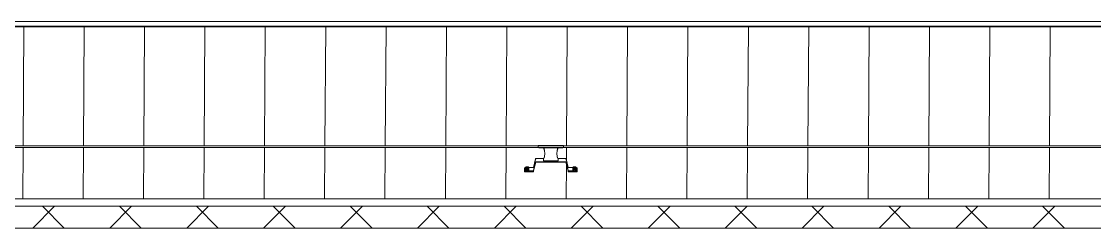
# Model space of a CAD drawing. Header units: millimetres. Extents: x 900982 to 1200730, y -305 to 27743.
# Drawn here: x 960836 to 966754, y 16569 to 17711 of the extents above; entities that cross this region are included whole.
import ezdxf

# ---------------------------------------------------------------- set-up
doc = ezdxf.new("R2010")
doc.units = ezdxf.units.MM
for name, color, linetype, lineweight in [('A-ROOF', 132, 'Continuous', 5), ('A-ROOF-PATT', 132, 'Continuous', 15), ('Q-SPCQ', 91, 'Continuous', 5)]:
    doc.layers.add(name, color=color, linetype=linetype, lineweight=lineweight)

# ---------------------------------------------------------------- blocks, each defined once
blk = doc.blocks.new('Static Line_Sayfa_Metal Deck_Pan Mount - Up to 15 _ pitch - Max 2 Users-1845519-SECTION - GRIDS 2A')
at = {"layer": 'Q-SPCQ'}
for p, q in [((1010152.4, 17024.9), (917357.6, 17024.9)), ((917357.6, 17016.9), (1010152.4, 17016.9)), ((963689.3, 17027.2), (963685, 17026.2)), ((963685, 17015.7), (963689.3, 17014.7)), ((963818.4, 17027.4), (963691.6, 17027.4)), ((963691.6, 17014.4), (963818.4, 17014.4)), ((963715, 17014.5), (963715, 17016.4)), ((963715, 17013.3), (963715, 17014.5)), ((963795, 17014.5), (963715, 17014.5)), ((963715, 17013.6), (963715, 17013.3)), ((963795, 17016.4), (963795, 17014.5)), ((963795, 17014.5), (963795, 17013.3)), ((963795, 17013.3), (963795, 17013.6)), ((963825, 17026.2), (963820.7, 17027.2)), ((963820.7, 17014.7), (963825, 17015.7)), ((963671.1, 16936.8), (963658.6, 16888.4)), ((963658.7, 16905.9), (963671.2, 16954.2)), ((963660.2, 16886.5), (963672.6, 16934.8)), ((963672.1, 16949.8), (963671.2, 16946)), ((963837.9, 16937.5), (963672.1, 16937.5)), ((963672.2, 16954.9), (963716.7, 16954.9)), ((963673.6, 16935.5), (963836.3, 16935.5)), ((963715, 16951.6), (963715, 16951.8)), ((963715, 16951.8), (963715, 16949.8)), ((963715, 16949.6), (963715, 16951.6)), ((963715, 16943.2), (963795, 16943.2)), ((963793.3, 16954.9), (963838, 16954.9)), ((963795, 16949.8), (963795, 16951.8)), ((963795, 16951.8), (963795, 16951.6)), ((963795, 16951.6), (963795, 16949.6)), ((963837.3, 16934.8), (963849.8, 16886.5)), ((963838.9, 16946.4), (963837.9, 16950.1)), ((963851.3, 16888.4), (963838.8, 16936.8)), ((963838.9, 16954.2), (963851.4, 16905.9)), ((963610, 16888.6), (963610.1, 16904.3)), ((963610, 16888.6), (963610, 16886.6)), ((963610, 16885.7), (963610, 16888.6)), ((963660, 16885.7), (963610, 16885.7)), ((963610, 16885.7), (963610, 16882.7)), ((963610, 16882.7), (963660, 16882.7)), ((963620.4, 16897.5), (963615.8, 16896.9)), ((963616, 16901.2), (963616, 16899.9)), ((963616, 16894.2), (963616, 16892.9)), ((963616, 16890.3), (963616, 16888.9)), ((963616.1, 16905.2), (963616.1, 16903.9)), ((963657.6, 16887.7), (963620, 16887.7)), ((963620, 16885.7), (963659.2, 16885.7)), ((963625, 16902.3), (963620.2, 16902.1)), ((963620.2, 16902.1), (963620.2, 16901.6)), ((963620.2, 16902.1), (963620.2, 16897.5)), ((963620.2, 16901.6), (963625, 16901.3)), ((963620.2, 16901.6), (963620.2, 16897)), ((963620.2, 16896.7), (963625, 16896.9)), ((963625, 16895.9), (963620.2, 16896.2)), ((963629.9, 16902.1), (963625, 16902.3)), ((963625, 16902.3), (963625, 16897.7)), ((963625, 16901.3), (963629.9, 16901.6)), ((963625, 16896.8), (963625, 16901.3)), ((963625, 16896.9), (963629.9, 16896.7)), ((963629.9, 16896.2), (963625, 16895.9)), ((963625.1, 16905.1), (963631, 16905.1)), ((963634.2, 16896.9), (963629.7, 16897.5)), ((963629.9, 16901.6), (963629.9, 16902.1)), ((963629.9, 16902.1), (963629.9, 16897.5)), ((963629.9, 16901.6), (963629.9, 16897)), ((963632.9, 16905.1), (963657.7, 16905.1)), ((963634, 16899.9), (963634, 16901.2)), ((963634, 16892.9), (963634, 16894.2)), ((963634, 16888.9), (963634, 16890.3)), ((963634.1, 16903.9), (963634.1, 16905.2)), ((963660, 16882.7), (963660, 16885.7)), ((963850, 16885.7), (963850, 16882.7)), ((963900, 16885.7), (963850, 16885.7)), ((963850, 16882.7), (963900, 16882.7)), ((963850.7, 16885.7), (963890, 16885.7)), ((963890, 16887.7), (963852.3, 16887.7)), ((963852.4, 16905.1), (963877.2, 16905.1)), ((963880.4, 16897.5), (963875.8, 16896.9)), ((963876, 16901.2), (963876, 16899.9)), ((963876, 16894.2), (963876, 16892.9)), ((963876, 16890.3), (963876, 16888.9)), ((963876.1, 16905.2), (963876.1, 16903.9)), ((963879.1, 16905.1), (963885.1, 16905.1)), ((963885, 16902.3), (963880.2, 16902.1)), ((963880.2, 16902.1), (963880.2, 16901.6)), ((963880.2, 16902.1), (963880.2, 16897.5)), ((963880.2, 16901.6), (963885, 16901.3)), ((963880.2, 16901.6), (963880.2, 16897)), ((963885, 16896.9), (963880.2, 16896.7)), ((963889.9, 16902.1), (963885, 16902.3)), ((963885, 16902.3), (963885, 16897.7)), ((963885, 16901.3), (963889.9, 16901.6)), ((963885, 16896.8), (963885, 16901.3)), ((963889.9, 16896.7), (963885, 16896.9)), ((963885, 16895.9), (963889.9, 16896.2)), ((963894.2, 16896.9), (963889.7, 16897.5)), ((963889.9, 16901.6), (963889.9, 16902.1)), ((963889.9, 16902.1), (963889.9, 16897.5)), ((963889.9, 16901.6), (963889.9, 16897)), ((963894, 16899.9), (963894, 16901.2)), ((963894, 16892.9), (963894, 16894.2)), ((963894, 16888.9), (963894, 16890.3)), ((963894.1, 16903.9), (963894.1, 16905.2)), ((963900, 16888.6), (963900.1, 16904.3)), ((963900, 16885.7), (963900, 16888.6)), ((963900, 16882.7), (963900, 16885.7)), ((963900.1, 16903.1), (963900.1, 16900.1))]:
    blk.add_line(p, q, dxfattribs=at)
at = {"layer": 'Q-SPCQ', "flags": 128}
for points in [[(963689.3, 17027.2), (963689.7, 17027.3), (963690.1, 17027.3), (963690.5, 17027.4), (963690.9, 17027.4), (963691.3, 17027.4), (963691.6, 17027.4)], [(963691.6, 17014.4), (963691.2, 17014.4), (963690.8, 17014.5), (963690.4, 17014.5), (963690, 17014.6), (963689.6, 17014.6), (963689.3, 17014.7)], [(963818.4, 17027.4), (963818.8, 17027.4), (963819.2, 17027.4), (963819.6, 17027.4), (963820, 17027.3), (963820.4, 17027.2), (963820.7, 17027.2)], [(963820.7, 17014.7), (963820.3, 17014.6), (963819.9, 17014.6), (963819.5, 17014.5), (963819.1, 17014.5), (963818.7, 17014.4), (963818.4, 17014.4)], [(963616, 16901.2), (963616.4, 16902.9), (963617.1, 16904), (963617.7, 16904.5), (963618.2, 16904.8), (963618.6, 16905), (963618.8, 16905.1), (963619.1, 16905.2), (963619.3, 16905.2), (963619.5, 16905.3), (963619.6, 16905.3), (963619.8, 16905.3), (963619.9, 16905.4), (963620.1, 16905.4), (963620.3, 16905.4), (963620.4, 16905.4), (963620.6, 16905.4), (963620.7, 16905.5), (963620.9, 16905.5), (963621.1, 16905.5), (963621.2, 16905.5), (963621.4, 16905.5), (963621.6, 16905.5), (963621.7, 16905.6), (963621.9, 16905.6), (963622.1, 16905.6), (963622.3, 16905.6), (963622.5, 16905.6), (963622.7, 16905.6), (963622.9, 16905.6), (963623.1, 16905.6), (963623.3, 16905.6), (963623.5, 16905.6), (963623.7, 16905.6), (963623.9, 16905.6), (963624.1, 16905.6), (963624.3, 16905.6), (963624.6, 16905.7), (963624.8, 16905.7), (963625, 16905.7), (963625, 16905.7)], [(963616, 16894.2), (963616.4, 16895.9), (963617.1, 16897), (963617.7, 16897.5), (963618.2, 16897.8), (963618.5, 16898), (963618.8, 16898.1), (963619, 16898.2), (963619.2, 16898.2), (963619.4, 16898.3), (963619.6, 16898.3), (963619.7, 16898.4), (963619.9, 16898.4), (963620.1, 16898.4), (963620.2, 16898.4), (963620.4, 16898.5), (963620.5, 16898.5), (963620.7, 16898.5), (963620.8, 16898.5), (963621, 16898.5), (963621.2, 16898.5), (963621.4, 16898.6), (963621.5, 16898.6), (963621.7, 16898.6), (963621.9, 16898.6), (963622.1, 16898.6), (963622.3, 16898.6), (963622.5, 16898.6), (963622.7, 16898.6), (963622.8, 16898.6), (963623.1, 16898.6), (963623.3, 16898.7), (963623.5, 16898.7), (963623.7, 16898.7), (963623.9, 16898.7), (963624.1, 16898.7), (963624.3, 16898.7), (963624.5, 16898.7), (963624.7, 16898.7), (963624.9, 16898.7), (963625, 16898.7)], [(963616, 16890.3), (963616.3, 16891.9), (963617, 16893), (963617.7, 16893.6), (963618.1, 16893.8), (963618.5, 16894), (963618.8, 16894.1), (963619, 16894.2), (963619.2, 16894.3), (963619.4, 16894.3), (963619.6, 16894.3), (963619.7, 16894.4), (963619.9, 16894.4), (963620, 16894.4), (963620.2, 16894.5), (963620.3, 16894.5), (963620.5, 16894.5), (963620.7, 16894.5), (963620.8, 16894.5), (963621, 16894.5), (963621.2, 16894.6), (963621.3, 16894.6), (963621.5, 16894.6), (963621.7, 16894.6), (963621.9, 16894.6), (963622, 16894.6), (963622.2, 16894.6), (963622.4, 16894.6), (963622.6, 16894.6), (963622.8, 16894.7), (963623, 16894.7), (963623.2, 16894.7), (963623.4, 16894.7), (963623.6, 16894.7), (963623.9, 16894.7), (963624.1, 16894.7), (963624.3, 16894.7), (963624.5, 16894.7), (963624.7, 16894.7), (963624.9, 16894.7), (963625, 16894.7)], [(963616.1, 16905.2), (963616.4, 16906.9), (963617.1, 16907.9), (963617.8, 16908.5), (963618.2, 16908.8), (963618.6, 16909), (963618.9, 16909.1), (963619.1, 16909.2), (963619.3, 16909.2), (963619.5, 16909.3), (963619.7, 16909.3), (963619.8, 16909.3), (963620, 16909.3), (963620.1, 16909.4), (963620.3, 16909.4), (963620.4, 16909.4), (963620.6, 16909.4), (963620.8, 16909.5), (963620.9, 16909.5), (963621.1, 16909.5), (963621.2, 16909.5), (963621.4, 16909.5), (963621.6, 16909.5), (963621.8, 16909.5), (963622, 16909.6), (963622.1, 16909.6), (963622.3, 16909.6), (963622.5, 16909.6), (963622.7, 16909.6), (963622.9, 16909.6), (963623.1, 16909.6), (963623.3, 16909.6), (963623.5, 16909.6), (963623.7, 16909.6), (963623.9, 16909.6), (963624.2, 16909.6), (963624.4, 16909.6), (963624.6, 16909.6), (963624.8, 16909.6), (963625, 16909.6), (963625.1, 16909.6)], [(963634, 16901.2), (963633.7, 16902.9), (963633, 16904), (963632.3, 16904.5), (963631.9, 16904.8), (963631.5, 16905), (963631.2, 16905.1), (963631, 16905.2), (963630.8, 16905.2), (963630.6, 16905.3), (963630.4, 16905.3), (963630.3, 16905.3), (963630.1, 16905.4), (963630, 16905.4), (963629.8, 16905.4), (963629.7, 16905.4), (963629.5, 16905.4), (963629.4, 16905.5), (963629.2, 16905.5), (963629, 16905.5), (963628.9, 16905.5), (963628.7, 16905.5), (963628.5, 16905.5), (963628.3, 16905.6), (963628.1, 16905.6), (963628, 16905.6), (963627.8, 16905.6), (963627.6, 16905.6), (963627.4, 16905.6), (963627.2, 16905.6), (963627, 16905.6), (963626.8, 16905.6), (963626.6, 16905.6), (963626.4, 16905.6), (963626.2, 16905.6), (963625.9, 16905.6), (963625.7, 16905.6), (963625.5, 16905.7), (963625.3, 16905.7), (963625.1, 16905.7), (963625, 16905.7)], [(963634, 16894.2), (963633.6, 16895.9), (963632.9, 16897), (963632.3, 16897.5), (963631.8, 16897.8), (963631.5, 16898), (963631.2, 16898.1), (963631, 16898.2), (963630.8, 16898.2), (963630.6, 16898.3), (963630.4, 16898.3), (963630.2, 16898.4), (963630.1, 16898.4), (963629.9, 16898.4), (963629.8, 16898.4), (963629.6, 16898.5), (963629.5, 16898.5), (963629.3, 16898.5), (963629.1, 16898.5), (963629, 16898.5), (963628.8, 16898.5), (963628.6, 16898.6), (963628.5, 16898.6), (963628.3, 16898.6), (963628.1, 16898.6), (963627.9, 16898.6), (963627.7, 16898.6), (963627.5, 16898.6), (963627.3, 16898.6), (963627.1, 16898.6), (963626.9, 16898.6), (963626.7, 16898.7), (963626.5, 16898.7), (963626.3, 16898.7), (963626.1, 16898.7), (963625.9, 16898.7), (963625.7, 16898.7), (963625.5, 16898.7), (963625.3, 16898.7), (963625.1, 16898.7), (963625, 16898.7)], [(963634, 16890.3), (963633.6, 16891.9), (963632.9, 16893), (963632.3, 16893.6), (963631.8, 16893.8), (963631.4, 16894), (963631.2, 16894.1), (963630.9, 16894.2), (963630.7, 16894.3), (963630.5, 16894.3), (963630.4, 16894.3), (963630.2, 16894.4), (963630.1, 16894.4), (963629.9, 16894.4), (963629.8, 16894.5), (963629.6, 16894.5), (963629.4, 16894.5), (963629.3, 16894.5), (963629.1, 16894.5), (963629, 16894.5), (963628.8, 16894.6), (963628.6, 16894.6), (963628.4, 16894.6), (963628.3, 16894.6), (963628.1, 16894.6), (963627.9, 16894.6), (963627.7, 16894.6), (963627.5, 16894.6), (963627.3, 16894.6), (963627.1, 16894.7), (963626.9, 16894.7), (963626.7, 16894.7), (963626.5, 16894.7), (963626.3, 16894.7), (963626.1, 16894.7), (963625.9, 16894.7), (963625.7, 16894.7), (963625.5, 16894.7), (963625.2, 16894.7), (963625, 16894.7), (963625, 16894.7)], [(963634.1, 16905.2), (963633.7, 16906.9), (963633, 16907.9), (963632.4, 16908.5), (963631.9, 16908.8), (963631.5, 16909), (963631.3, 16909.1), (963631, 16909.2), (963630.8, 16909.2), (963630.6, 16909.3), (963630.5, 16909.3), (963630.3, 16909.3), (963630.2, 16909.3), (963630, 16909.4), (963629.8, 16909.4), (963629.7, 16909.4), (963629.5, 16909.4), (963629.4, 16909.5), (963629.2, 16909.5), (963629, 16909.5), (963628.9, 16909.5), (963628.7, 16909.5), (963628.5, 16909.5), (963628.4, 16909.5), (963628.2, 16909.6), (963628, 16909.6), (963627.8, 16909.6), (963627.6, 16909.6), (963627.4, 16909.6), (963627.2, 16909.6), (963627, 16909.6), (963626.8, 16909.6), (963626.6, 16909.6), (963626.4, 16909.6), (963626.2, 16909.6), (963626, 16909.6), (963625.8, 16909.6), (963625.5, 16909.6), (963625.3, 16909.6), (963625.1, 16909.6), (963625.1, 16909.6)], [(963876, 16901.2), (963876.4, 16902.9), (963877.1, 16904), (963877.7, 16904.5), (963878.2, 16904.8), (963878.6, 16905), (963878.8, 16905.1), (963879.1, 16905.2), (963879.3, 16905.2), (963879.5, 16905.3), (963879.6, 16905.3), (963879.8, 16905.3), (963879.9, 16905.4), (963880.1, 16905.4), (963880.3, 16905.4), (963880.4, 16905.4), (963880.6, 16905.4), (963880.7, 16905.5), (963880.9, 16905.5), (963881.1, 16905.5), (963881.2, 16905.5), (963881.4, 16905.5), (963881.6, 16905.5), (963881.7, 16905.6), (963881.9, 16905.6), (963882.1, 16905.6), (963882.3, 16905.6), (963882.5, 16905.6), (963882.7, 16905.6), (963882.9, 16905.6), (963883.1, 16905.6), (963883.3, 16905.6), (963883.5, 16905.6), (963883.7, 16905.6), (963883.9, 16905.6), (963884.1, 16905.6), (963884.3, 16905.6), (963884.6, 16905.7), (963884.8, 16905.7), (963885, 16905.7), (963885, 16905.7)], [(963876, 16894.2), (963876.4, 16895.9), (963877.1, 16897), (963877.7, 16897.5), (963878.2, 16897.8), (963878.5, 16898), (963878.8, 16898.1), (963879, 16898.2), (963879.2, 16898.2), (963879.4, 16898.3), (963879.6, 16898.3), (963879.7, 16898.4), (963879.9, 16898.4), (963880.1, 16898.4), (963880.2, 16898.4), (963880.4, 16898.5), (963880.5, 16898.5), (963880.7, 16898.5), (963880.8, 16898.5), (963881, 16898.5), (963881.2, 16898.5), (963881.4, 16898.6), (963881.5, 16898.6), (963881.7, 16898.6), (963881.9, 16898.6), (963882.1, 16898.6), (963882.3, 16898.6), (963882.5, 16898.6), (963882.7, 16898.6), (963882.8, 16898.6), (963883.1, 16898.6), (963883.3, 16898.7), (963883.5, 16898.7), (963883.7, 16898.7), (963883.9, 16898.7), (963884.1, 16898.7), (963884.3, 16898.7), (963884.5, 16898.7), (963884.7, 16898.7), (963884.9, 16898.7), (963885, 16898.7)], [(963876, 16890.3), (963876.3, 16891.9), (963877, 16893), (963877.7, 16893.6), (963878.1, 16893.8), (963878.5, 16894), (963878.8, 16894.1), (963879, 16894.2), (963879.2, 16894.3), (963879.4, 16894.3), (963879.6, 16894.3), (963879.7, 16894.4), (963879.9, 16894.4), (963880, 16894.4), (963880.2, 16894.5), (963880.3, 16894.5), (963880.5, 16894.5), (963880.7, 16894.5), (963880.8, 16894.5), (963881, 16894.5), (963881.2, 16894.6), (963881.3, 16894.6), (963881.5, 16894.6), (963881.7, 16894.6), (963881.9, 16894.6), (963882, 16894.6), (963882.2, 16894.6), (963882.4, 16894.6), (963882.6, 16894.6), (963882.8, 16894.7), (963883, 16894.7), (963883.2, 16894.7), (963883.4, 16894.7), (963883.6, 16894.7), (963883.9, 16894.7), (963884.1, 16894.7), (963884.3, 16894.7), (963884.5, 16894.7), (963884.7, 16894.7), (963884.9, 16894.7), (963885, 16894.7)], [(963876.1, 16905.2), (963876.4, 16906.9), (963877.1, 16907.9), (963877.8, 16908.5), (963878.2, 16908.8), (963878.6, 16909), (963878.9, 16909.1), (963879.1, 16909.2), (963879.3, 16909.2), (963879.5, 16909.3), (963879.7, 16909.3), (963879.8, 16909.3), (963880, 16909.3), (963880.1, 16909.4), (963880.3, 16909.4), (963880.4, 16909.4), (963880.6, 16909.4), (963880.8, 16909.5), (963880.9, 16909.5), (963881.1, 16909.5), (963881.2, 16909.5), (963881.4, 16909.5), (963881.6, 16909.5), (963881.8, 16909.5), (963882, 16909.6), (963882.1, 16909.6), (963882.3, 16909.6), (963882.5, 16909.6), (963882.7, 16909.6), (963882.9, 16909.6), (963883.1, 16909.6), (963883.3, 16909.6), (963883.5, 16909.6), (963883.7, 16909.6), (963883.9, 16909.6), (963884.2, 16909.6), (963884.4, 16909.6), (963884.6, 16909.6), (963884.8, 16909.6), (963885, 16909.6), (963885.1, 16909.6)], [(963894, 16901.2), (963893.7, 16902.9), (963893, 16904), (963892.3, 16904.5), (963891.9, 16904.8), (963891.5, 16905), (963891.2, 16905.1), (963891, 16905.2), (963890.8, 16905.2), (963890.6, 16905.3), (963890.4, 16905.3), (963890.3, 16905.3), (963890.1, 16905.4), (963890, 16905.4), (963889.8, 16905.4), (963889.7, 16905.4), (963889.5, 16905.4), (963889.4, 16905.5), (963889.2, 16905.5), (963889, 16905.5), (963888.9, 16905.5), (963888.7, 16905.5), (963888.5, 16905.5), (963888.3, 16905.6), (963888.1, 16905.6), (963888, 16905.6), (963887.8, 16905.6), (963887.6, 16905.6), (963887.4, 16905.6), (963887.2, 16905.6), (963887, 16905.6), (963886.8, 16905.6), (963886.6, 16905.6), (963886.4, 16905.6), (963886.2, 16905.6), (963885.9, 16905.6), (963885.7, 16905.6), (963885.5, 16905.7), (963885.3, 16905.7), (963885.1, 16905.7), (963885, 16905.7)], [(963894, 16894.2), (963893.6, 16895.9), (963892.9, 16897), (963892.3, 16897.5), (963891.8, 16897.8), (963891.5, 16898), (963891.2, 16898.1), (963891, 16898.2), (963890.8, 16898.2), (963890.6, 16898.3), (963890.4, 16898.3), (963890.2, 16898.4), (963890.1, 16898.4), (963889.9, 16898.4), (963889.8, 16898.4), (963889.6, 16898.5), (963889.5, 16898.5), (963889.3, 16898.5), (963889.1, 16898.5), (963889, 16898.5), (963888.8, 16898.5), (963888.6, 16898.6), (963888.5, 16898.6), (963888.3, 16898.6), (963888.1, 16898.6), (963887.9, 16898.6), (963887.7, 16898.6), (963887.5, 16898.6), (963887.3, 16898.6), (963887.1, 16898.6), (963886.9, 16898.6), (963886.7, 16898.7), (963886.5, 16898.7), (963886.3, 16898.7), (963886.1, 16898.7), (963885.9, 16898.7), (963885.7, 16898.7), (963885.5, 16898.7), (963885.3, 16898.7), (963885.1, 16898.7), (963885, 16898.7)], [(963894, 16890.3), (963893.6, 16891.9), (963892.9, 16893), (963892.3, 16893.6), (963891.8, 16893.8), (963891.4, 16894), (963891.2, 16894.1), (963890.9, 16894.2), (963890.7, 16894.3), (963890.5, 16894.3), (963890.4, 16894.3), (963890.2, 16894.4), (963890.1, 16894.4), (963889.9, 16894.4), (963889.8, 16894.5), (963889.6, 16894.5), (963889.4, 16894.5), (963889.3, 16894.5), (963889.1, 16894.5), (963889, 16894.5), (963888.8, 16894.6), (963888.6, 16894.6), (963888.4, 16894.6), (963888.3, 16894.6), (963888.1, 16894.6), (963887.9, 16894.6), (963887.7, 16894.6), (963887.5, 16894.6), (963887.3, 16894.6), (963887.1, 16894.7), (963886.9, 16894.7), (963886.7, 16894.7), (963886.5, 16894.7), (963886.3, 16894.7), (963886.1, 16894.7), (963885.9, 16894.7), (963885.7, 16894.7), (963885.5, 16894.7), (963885.2, 16894.7), (963885, 16894.7), (963885, 16894.7)], [(963894.1, 16905.2), (963893.7, 16906.9), (963893, 16907.9), (963892.4, 16908.5), (963891.9, 16908.8), (963891.5, 16909), (963891.3, 16909.1), (963891, 16909.2), (963890.8, 16909.2), (963890.6, 16909.3), (963890.5, 16909.3), (963890.3, 16909.3), (963890.2, 16909.3), (963890, 16909.4), (963889.8, 16909.4), (963889.7, 16909.4), (963889.5, 16909.4), (963889.4, 16909.5), (963889.2, 16909.5), (963889, 16909.5), (963888.9, 16909.5), (963888.7, 16909.5), (963888.5, 16909.5), (963888.4, 16909.5), (963888.2, 16909.6), (963888, 16909.6), (963887.8, 16909.6), (963887.6, 16909.6), (963887.4, 16909.6), (963887.2, 16909.6), (963887, 16909.6), (963886.8, 16909.6), (963886.6, 16909.6), (963886.4, 16909.6), (963886.2, 16909.6), (963886, 16909.6), (963885.8, 16909.6), (963885.5, 16909.6), (963885.3, 16909.6), (963885.1, 16909.6), (963885.1, 16909.6)]]:
    blk.add_lwpolyline(points, dxfattribs=at)
at = {"layer": 'Q-SPCQ'}
for centre, major_axis, ratio, start_param, end_param in [((963685, 17020.9), (0, 5.22), 0.000553, 0.087266, 3.141462), ((963685, 17020.9), (0, 5.22), 0.000553, 3.141593, 3.228859), ((963652.2, 16982.7), (-70, 0.4), 0.996195, 3.429686, 3.60672), ((963652.2, 16982.5), (-70, 0.4), 0.996195, 2.689154, 3.60672), ((963857.8, 16982.5), (-70, 0.4), 0.996195, 5.830747, 6.748313), ((963857.8, 16982.7), (-70, 0.4), 0.996195, 5.830747, 6.009742), ((963825, 17020.9), (0, 5.22), 0.000553, 0.087266, 3.141593), ((963825, 17020.9), (0, 5.22), 0.000553, 3.141723, 3.228859), ((963672.1, 16936.5), (-1, 0.006), 0.996195, 4.718734, 6.03737), ((963672.2, 16953.9), (-1, 0.006), 0.996195, 4.938506, 6.03737), ((963673.6, 16934.5), (-1, 0.006), 0.996195, 4.718734, 6.03737), ((963652.2, 16982.7), (-70, 0.4), 0.996195, 2.689154, 2.918546), ((963715, 16950.2), (0, 7), 0.000553, 1.658063, 3.228859), ((963857.8, 16982.7), (-70, 0.4), 0.996195, 0.235736, 0.465127), ((963795, 16950.2), (0, 7), 0.000553, 1.658063, 3.228859), ((963836.3, 16934.5), (-1, 0.006), 0.996195, 3.400097, 4.718734), ((963838, 16953.9), (-1, 0.006), 0.996195, 3.400097, 4.718734), ((963837.9, 16936.5), (-1, 0.006), 0.996195, 3.400097, 4.498961), ((963620, 16888.6), (10, 0), 0.087156, 3.141593, 4.711834), ((963620, 16886.6), (10, 0), 0.087156, 3.141593, 4.711834), ((963620.1, 16904.3), (10, 0), 0.087156, 2.09384, 3.141038), ((963625, 16896.4), (11, 0), 0.087156, 1.570241, 3.664636), ((963625, 16899.9), (9, 0), 0.087156, 1.915454, 4.711834), ((963625, 16888.9), (9, 0), 0.087156, 1.915454, 4.711834), ((963625, 16892.9), (9, 0), 0.087156, 1.570241, 3.664636), ((963625.1, 16903.9), (9, 0), 0.087156, 1.915454, 3.664636), ((963625, 16899.9), (9, 0), 0.087156, 4.711834, 7.853427), ((963625, 16896.4), (11, 0), 0.087156, 5.759031, 7.853427), ((963625, 16892.9), (9, 0), 0.087156, 5.759031, 7.853427), ((963625, 16888.9), (9, 0), 0.087156, 4.711834, 7.509336), ((963625.1, 16903.9), (9, 0), 0.087156, 5.759031, 7.853427), ((963625.1, 16903.9), (9, 0), 0.087156, 4.711834, 5.576632), ((963657.6, 16888.7), (-1, 0.006), 0.996195, 1.577141, 2.895778), ((963657.7, 16906.1), (-1, 0.006), 0.996195, 1.577141, 2.895778), ((963659.2, 16886.7), (-1, 0.006), 0.996195, 1.577141, 2.895778), ((963850.7, 16886.7), (-1, 0.006), 0.996195, 0.258504, 1.577141), ((963852.3, 16888.7), (-1, 0.006), 0.996195, 0.258504, 1.577141), ((963852.4, 16906.1), (-1, 0.006), 0.996195, 0.258504, 1.577141), ((963885, 16896.4), (11, 0), 0.087156, 1.570241, 3.664636), ((963885, 16888.9), (9, 0), 0.087156, 1.915454, 4.711834), ((963885, 16899.9), (9, 0), 0.087156, 1.570241, 4.711834), ((963885, 16892.9), (9, 0), 0.087156, 1.915454, 3.664636), ((963885.1, 16903.9), (9, 0), 0.087156, 1.571576, 3.664636), ((963885.1, 16903.9), (9, 0), 0.087156, 3.838502, 4.711834), ((963885, 16899.9), (9, 0), 0.087156, 4.711834, 7.853427), ((963885, 16896.4), (11, 0), 0.087156, 5.759031, 7.853427), ((963885, 16892.9), (9, 0), 0.087156, 5.759031, 7.853427), ((963885, 16892.9), (9, 0), 0.087156, 4.711834, 5.576632), ((963885, 16888.9), (9, 0), 0.087156, 4.711834, 7.853427), ((963885.1, 16903.9), (9, 0), 0.087156, 4.711834, 5.576632), ((963885.1, 16903.9), (9, 0), 0.087156, 5.759031, 7.509336), ((963890, 16888.6), (10, 0), 0.087156, 4.711834, 6.28263), ((963890, 16886.6), (10, 0), 0.087156, 4.711834, 6.28263), ((963890.1, 16904.3), (10, 0), 0.087156, 0, 1.046642)]:
    blk.add_ellipse(centre, major_axis=major_axis, ratio=ratio, start_param=start_param, end_param=end_param, dxfattribs=at)
for points in [[(963625, 16897.7), (963624.2, 16897.8), (963622.6, 16897.8), (963621, 16897.6), (963620.2, 16897.5)], [(963620.2, 16897.5), (963620.2, 16897.5), (963620.2, 16897.4), (963620.2, 16897.2), (963620.2, 16897)], [(963620.2, 16897), (963621, 16897.1), (963622.6, 16897.1), (963624.2, 16896.9), (963625, 16896.8)], [(963629.9, 16897.5), (963629, 16897.6), (963627.4, 16897.8), (963625.8, 16897.8), (963625, 16897.7)], [(963625, 16896.8), (963625.8, 16896.9), (963627.4, 16897.1), (963629, 16897.1), (963629.9, 16897)], [(963629.9, 16897), (963629.9, 16897.2), (963629.9, 16897.4), (963629.9, 16897.5), (963629.9, 16897.5)], [(963880.2, 16897.5), (963881, 16897.6), (963882.6, 16897.8), (963884.2, 16897.8), (963885, 16897.7)], [(963880.2, 16897), (963880.2, 16897.2), (963880.2, 16897.4), (963880.2, 16897.5), (963880.2, 16897.5)], [(963885, 16896.8), (963884.2, 16896.9), (963882.6, 16897.1), (963881, 16897.1), (963880.2, 16897)], [(963885, 16897.7), (963885.8, 16897.8), (963887.4, 16897.8), (963889, 16897.6), (963889.9, 16897.5)], [(963889.9, 16897), (963889, 16897.1), (963887.4, 16897.1), (963885.8, 16896.9), (963885, 16896.8)], [(963889.9, 16897.5), (963889.9, 16897.5), (963889.9, 16897.4), (963889.9, 16897.2), (963889.9, 16897)]]:
    blk.add_open_spline(points, degree=3, dxfattribs=at)
blk = doc.blocks.new('Ridge Capping - Ridge Capping-1882401-SECTION - GRIDS 2A')
at = {"layer": 'A-ROOF'}
for p, q in [((1021760.8, 17710.8), (910524.5, 17710.9)), ((910524.4, 17684.7), (1021760.8, 17684.7)), ((910524.4, 17681), (1021760.8, 17681))]:
    blk.add_line(p, q, dxfattribs=at)

msp = doc.modelspace()

# ---------------------------------------------------------------- hatches: boundary and pattern name
at = {"layer": 'A-ROOF-PATT', "lineweight": 5}
h = msp.add_hatch(dxfattribs=at)
h.set_pattern_fill('FP_3', color=256, style=0, pattern_type=2)
h.set_pattern_definition([(89.638, (-19.27, 413459.42), (-332.99965, -0.00109), [])])
h.paths.add_polyline_path([(1013396.2, 17006.6), (1013396.2, 17007.8), (1013387.2, 17007.8)])
h.paths.add_polyline_path([(1013258.7, 17008.2), (1013258.7, 17006.7), (1013256, 17007.9)])
h.paths.add_polyline_path([(914851.3, 17009), (914851.3, 17010.2), (914842.3, 17010.1)])
h.paths.add_polyline_path([(914713.8, 17009.7), (914713.8, 17008.2), (914710.3, 17009.3)])
h.paths.add_polyline_path([(913942.5, 17006.1), (913942.5, 17007.4), (913932.6, 17007.3)])
h.paths.add_polyline_path([(911611.8, 17018.4), (911608.4, 17009.3), (911607.4, 17019.2), (911610.3, 17018.7)])
h.paths.add_polyline_path([(911615.8, 17016.6), (911610.4, 17009), (911613, 17017.9)])
h.paths.add_polyline_path([(911619.2, 17013.8), (911613.8, 17011.7), (911615.8, 17016.6)])
h.paths.add_polyline_path([(913561.9, 17011.2), (913561.9, 17012.3), (913564.6, 17011.4)])
h.paths.add_polyline_path([(915661.9, 17018.2), (915661.9, 17019.3), (915667.1, 17018.5)])
h.paths.add_polyline_path([(916201.2, 17020), (916211.3, 17021.1), (916206.5, 17020.3)])
h.paths.add_polyline_path([(916649.4, 17021.6), (916649.4, 17022.5), (916653, 17021.7)])
h.paths.add_polyline_path([(1012106.7, 17017.2), (1012106.7, 17018.4), (1012108.3, 17017.3)])
h.paths.add_polyline_path([(1014206.8, 17010.5), (1014206.8, 17011.6), (1014210.6, 17010.7)])
h.paths.add_polyline_path([(1014746.1, 17008.7), (1014756.2, 17009.8), (1014750, 17008.9)])
h.paths.add_polyline_path([(1015890.8, 17013.8), (1015899.7, 17005.4), (1015898.2, 17003.2), (1015903.5, 17000.6), (1015899.7, 16998.4), (1015898.2, 16996.5), (1015903.5, 16994.3), (1015908.8, 16996.5), (1015911, 17001.8), (1015910, 17015.7), (1015905.4, 17009.3), (1015903.5, 17009.3), (1015901.5, 17009), (1015899.2, 17009), (1015898.2, 17007.1), (1015894.2, 17010.7)])
h.paths.add_polyline_path([(1016226.9, 16735), (1016226.9, 16878.7), (1016096.9, 16878.7), (1016096.9, 16881.7), (1015965, 16881.7), (1015965, 16878.7), (1015936.8, 16878.7), (1015936.8, 16881.7), (1015804.9, 16881.7), (1015804.9, 16878.7), (1015674.9, 16878.7), (1015675, 16952.5), (1015886, 16953.7), (1015885.4, 16999.3), (1015821.4, 16998.6), (1015631, 16999.3), (1015403.7, 17000), (1015373, 16999.8), (1014892.4, 17001.6), (1014802.5, 17001.7), (1013948.7, 17005.5), (1013881.3, 17005.1), (1013836.3, 17004.9), (1013289.4, 17007.3), (1013287.9, 17007.9), (1013227.2, 17007.3), (1013139.8, 17007.7), (1013078.6, 17007.3), (1010221.4, 17017), (1010221.4, 17015.7), (1010191.4, 17014.5), (1010186, 16998.3), (1010184.2, 16982.5), (1010186, 16966.6), (1010191.4, 16954.9), (1010234.4, 16954.9), (1010232.7, 16935.5), (1010068.5, 16937.5), (1010068.6, 16954.9), (1010113.1, 16954.9), (1010116.8, 16966.6), (1010118.6, 16982.5), (1010116.8, 16998.3), (1010111.4, 17014.5), (1010081.4, 17015.7), (1010081.4, 17017), (1004415.3, 17015.7), (1004415.3, 17014.5), (1004391.8, 17014.5), (1004386.4, 16998.3), (1004384.6, 16982.5), (1004386.5, 16966.6), (1004391.9, 16954.9), (1004434.8, 16954.9), (1004433.2, 16935.5), (1004268.9, 16937.5), (1004269, 16954.9), (1004313.6, 16954.9), (1004317.3, 16966.6), (1004319.1, 16982.5), (1004317.3, 16998.3), (1004311.9, 17014.5), (1004281.9, 17015.7), (1004281.9, 17017), (998615.7, 17015.7), (998615.7, 17014.5), (998592.3, 17014.5), (998586.9, 16998.3), (998585.1, 16982.5), (998586.9, 16966.6), (998592.3, 16954.9), (998635.3, 16954.9), (998633.6, 16935.5), (998469.4, 16937.5), (998469.5, 16954.9), (998514, 16954.9), (998517.7, 16966.6), (998519.5, 16982.5), (998517.7, 16998.3), (998512.3, 17014.5), (998482.3, 17015.7), (998482.3, 17017), (992816.2, 17015.7), (992816.2, 17014.5), (992792.7, 17014.5), (992787.3, 16998.3), (992785.5, 16982.5), (992787.3, 16966.6), (992792.8, 16954.9), (992835.7, 16954.9), (992834.1, 16935.5), (992669.8, 16937.5), (992669.9, 16954.9), (992714.5, 16954.9), (992718.2, 16966.6), (992720, 16982.5), (992718.2, 16998.3), (992712.8, 17014.5), (992682.7, 17015.7), (992682.7, 17017), (987016.6, 17015.7), (987016.6, 17014.5), (986993.2, 17014.5), (986987.8, 16998.3), (986986, 16982.5), (986987.8, 16966.6), (986993.2, 16954.9), (987036.2, 16954.9), (987034.5, 16935.5), (986870.3, 16937.5), (986870.4, 16954.9), (986914.9, 16954.9), (986918.6, 16966.6), (986920.4, 16982.5), (986916.4, 17005), (986913.2, 17014.5), (986883.2, 17015.7), (986883.2, 17017), (981217.1, 17015.7), (981217.1, 17014.5), (981193.6, 17014.5), (981188.2, 16998.3), (981186.4, 16982.5), (981188.2, 16966.6), (981193.6, 16954.9), (981236.6, 16954.9), (981235, 16935.5), (981070.7, 16937.5), (981070.8, 16954.9), (981115.4, 16954.9), (981119.1, 16966.6), (981120.9, 16982.5), (981119.1, 16998.3), (981113.6, 17014.5), (981083.6, 17015.7), (981083.6, 17017), (975417.5, 17015.7), (975417.5, 17014.5), (975394.1, 17014.5), (975388.7, 16998.3), (975386.9, 16982.5), (975388.7, 16966.6), (975394.1, 16954.9), (975437.1, 16954.9), (975435.4, 16935.5), (975271.2, 16937.5), (975271.3, 16954.9), (975315.8, 16954.9), (975319.5, 16966.6), (975321.3, 16982.5), (975319.5, 16998.3), (975314.1, 17014.5), (975284.1, 17015.7), (975284.1, 17017), (969617.9, 17015.7), (969617.9, 17014.5), (969594.5, 17014.5), (969589.1, 16998.3), (969587.3, 16982.5), (969589.1, 16966.6), (969594.5, 16954.9), (969637.5, 16954.9), (969635.9, 16935.5), (969471.6, 16937.5), (969471.7, 16954.9), (969516.2, 16954.9), (969519.9, 16966.6), (969521.8, 16982.5), (969519.9, 16998.3), (969514.5, 17014.5), (969484.5, 17015.7), (969484.5, 17017), (963818.4, 17015.7), (963817.1, 17014.5), (963795, 17014.5), (963789.6, 16998.3), (963787.8, 16982.5), (963789.6, 16966.6), (963795, 16954.9), (963838, 16954.9), (963836.3, 16935.5), (963672.1, 16937.5), (963672.2, 16954.9), (963716.7, 16954.9), (963720.4, 16966.6), (963722.2, 16982.5), (963720.4, 16998.3), (963715, 17014.5), (963685, 17015.7), (963685, 17017), (958018.8, 17015.7), (958018.8, 17014.5), (957995.4, 17014.5), (957990, 16998.3), (957988.2, 16982.5), (957990, 16966.6), (957995.4, 16954.9), (958038.4, 16954.9), (958036.8, 16935.5), (957872.5, 16937.5), (957872.6, 16954.9), (957917.1, 16954.9), (957920.8, 16966.6), (957922.7, 16982.5), (957920.8, 16998.3), (957915.4, 17014.5), (957885.4, 17015.7), (957885.4, 17017), (952219.3, 17015.7), (952219.3, 17014.5), (952195.9, 17014.5), (952190.5, 16998.3), (952188.6, 16982.5), (952190.5, 16966.6), (952195.9, 16954.9), (952238.9, 16954.9), (952237.2, 16935.5), (952073, 16937.5), (952073.1, 16954.9), (952117.6, 16954.9), (952121.3, 16966.6), (952123.1, 16982.5), (952121.3, 16998.3), (952115.9, 17014.5), (952085.9, 17015.7), (952085.9, 17017), (946419.7, 17015.7), (946419.7, 17014.5), (946396.3, 17014.5), (946390.9, 16998.3), (946389.1, 16982.5), (946390.9, 16966.6), (946396.3, 16954.9), (946439.3, 16954.9), (946437.6, 16935.5), (946273.4, 16937.5), (946273.5, 16954.9), (946318, 16954.9), (946321.7, 16966.6), (946323.6, 16982.5), (946321.7, 16998.3), (946316.3, 17014.5), (946286.3, 17015.7), (946286.3, 17017), (940620.2, 17015.7), (940620.2, 17014.5), (940596.8, 17014.5), (940590.1, 16987.5), (940590.1, 16977.4), (940591.4, 16966.6), (940596.8, 16954.9), (940639.8, 16954.9), (940638.1, 16935.5), (940473.9, 16937.5), (940474, 16954.9), (940518.5, 16954.9), (940522.2, 16966.6), (940524, 16982.5), (940522.2, 16998.3), (940516.8, 17014.5), (940486.8, 17015.7), (940486.8, 17017), (934820.6, 17015.7), (934820.6, 17014.5), (934797.2, 17014.5), (934791.8, 16998.3), (934790, 16982.5), (934791.8, 16966.6), (934797.2, 16954.9), (934840.2, 16954.9), (934838.5, 16935.5), (934674.3, 16937.5), (934674.4, 16954.9), (934719.6, 16957), (934722.6, 16966.6), (934724.5, 16982.5), (934719.6, 17007.5), (934717.2, 17014.5), (934687.2, 17015.7), (934687.2, 17017), (929021.1, 17015.7), (929021.1, 17014.5), (928997.7, 17014.5), (928992.3, 16998.3), (928990.4, 16982.5), (928992.3, 16966.6), (928997.7, 16954.9), (929040.7, 16954.9), (929039, 16935.5), (928874.8, 16937.5), (928874.9, 16954.9), (928919.4, 16954.9), (928923.1, 16966.6), (928924.9, 16982.5), (928923.1, 16998.3), (928917.7, 17014.5), (928887.7, 17015.7), (928887.7, 17017), (923221.5, 17015.7), (923221.5, 17014.5), (923198.1, 17014.5), (923192.7, 16998.3), (923190.9, 16982.5), (923192.7, 16966.6), (923198.1, 16954.9), (923241.1, 16954.9), (923239.4, 16935.5), (923075.2, 16937.5), (923075.3, 16954.9), (923119.8, 16954.9), (923123.5, 16966.6), (923125.4, 16982.5), (923123.5, 16998.3), (923118.1, 17014.5), (923088.1, 17015.7), (923088.1, 17017), (917422, 17015.7), (917422, 17014.5), (917398.6, 17014.5), (917393.2, 16998.3), (917391.3, 16982.5), (917393.2, 16966.6), (917398.6, 16954.9), (917441.5, 16954.9), (917439.9, 16935.5), (917275.7, 16937.5), (917275.8, 16954.9), (917320.3, 16954.9), (917324, 16966.6), (917325.8, 16982.5), (917324, 16998.3), (917318.6, 17014.5), (917288.6, 17015.7), (917288.6, 17016.8), (917088.9, 17016.5), (916864.9, 17015.4), (916841.8, 17015.3), (916819.3, 17016), (916684.5, 17015.1), (916662, 17014.7), (915493.6, 17010.8), (913999.5, 17007), (913988.2, 17006.2), (913908.8, 17006.1), (913875.9, 17005.5), (913205.2, 17003.4), (912990, 17003.7), (912960.6, 17002.6), (912550.2, 17001.4), (912494, 17001.1), (912315.3, 17001.7), (912308.9, 17001.3), (912291.8, 17001.2), (912258.1, 17000.2), (911624, 16998.3), (911624, 16952.5), (911835.1, 16952.5), (911835, 16878.7), (911705, 16878.7), (911705, 16881.7), (911573.1, 16881.7), (911573.1, 16878.7), (911544.9, 16878.7), (911544.9, 16881.7), (911413, 16881.7), (911413, 16878.7), (911283, 16878.7), (911283.1, 16952.5), (911494, 16953.7), (911494, 16955.6), (911503.9, 16971.7), (911598.9, 17017.2), (911601.2, 16996.5), (911606.5, 16994.3), (911611.8, 16996.5), (911619, 16999.6), (911606.5, 17002.7), (911610.3, 17005.4), (911614.2, 17007.1), (911620.3, 17012.4), (911624.5, 17006.1), (911651.5, 17005.8), (911685.2, 17005.7), (911805.4, 17006.3), (912021, 17007.1), (912188.8, 17007.9), (916690.7, 17021.8), (916740.1, 17022.6), (916808.1, 17022.8), (916931.7, 17023.5), (917295.2, 17026.7), (917295.2, 17027.4), (917422, 17027.4), (917422, 17026.1), (923221.5, 17027.4), (923221.5, 17026.1), (928894.3, 17026.7), (928894.3, 17027.4), (929027.7, 17026.1), (929027.7, 17024.9), (934693.8, 17026.7), (934693.8, 17027.4), (934820.6, 17027.4), (934820.6, 17026.1), (940620.2, 17027.4), (940620.2, 17026.1), (946292.9, 17026.7), (946292.9, 17027.4), (946426.3, 17026.7), (946426.3, 17024.9), (952092.5, 17026.7), (952092.5, 17027.4), (952225.9, 17026.7), (952225.9, 17024.9), (957892, 17026.7), (957892, 17027.4), (958025.4, 17026.7), (958025.4, 17024.9), (963691.6, 17026.7), (963691.6, 17027.4), (963825, 17026.7), (963825, 17024.9), (969491.1, 17026.7), (969491.1, 17027.4), (969617.9, 17027.4), (969617.9, 17026.1), (975417.5, 17027.4), (975417.5, 17026.1), (987016.6, 17027.4), (987016.6, 17026.1), (992816.2, 17027.4), (992816.2, 17026.1), (998488.9, 17026.7), (998488.9, 17027.4), (998622.3, 17026.7), (998622.3, 17024.9), (1004288.4, 17026.7), (1004288.4, 17027.4), (1004421.9, 17026.1), (1004421.9, 17024.9), (1010088, 17026.7), (1010088, 17027.4), (1010214.8, 17027.4), (1010214.8, 17026.1), (1010241.3, 17023.9), (1010350.2, 17023.9), (1010565.9, 17023.3), (1010733.7, 17023), (1015094.6, 17007.8), (1015129.5, 17008.5), (1015886.5, 17006.2), (1015890.8, 17013.8), (1015899.7, 17018.7), (1015908.8, 17018.3), (1015912, 17017.5), (1016009.4, 16969.2), (1016016, 16952.5), (1016227, 16952.5), (1016226.9, 16881.7)])
h.paths.add_polyline_path([(910465.4, 16729.9), (1022093.5, 16735.3), (1022093.3, 16752.8), (1021788.1, 16757.9), (1021771.2, 16752.8), (1021760.8, 16752.8), (1021760.8, 17681), (910524.4, 17681), (910524.4, 17705), (910471.7, 16833.1)])
h.paths.add_polyline_path([(1010270.9, 16882.7), (1010246.4, 16882.7), (1010245.7, 16888.4), (1010235.2, 16936.8), (1010235.3, 16954.2), (1010248.8, 16905.1), (1010273.7, 16905.1), (1010273.4, 16907.7), (1010286.2, 16907.6), (1010289.5, 16907.3), (1010289.6, 16904.9), (1010296.5, 16902.2), (1010296.4, 16882.7)])
h.paths.add_polyline_path([(1010021.5, 16906.2), (1010021.5, 16905.1), (1010023.8, 16905.8)])
h.paths.add_polyline_path([(1010056.4, 16882.7), (1010006.4, 16882.7), (1010006.5, 16904.3), (1010013.7, 16905.1), (1010015.7, 16907.6), (1010054.2, 16904.3), (1010056.5, 16911.1), (1010067.6, 16954.2), (1010067.6, 16929.2), (1010056.4, 16885.7)])
h.paths.add_polyline_path([(992622.8, 16906.2), (992622.8, 16905.1), (992625.2, 16905.8)])
h.paths.add_polyline_path([(992657.7, 16882.7), (992607.7, 16882.7), (992607.8, 16904.3), (992615, 16905.1), (992615, 16907.7), (992655.5, 16904.3), (992657.8, 16911.1), (992669, 16954.2), (992669, 16929.2), (992657.7, 16885.7)])
h.paths.add_polyline_path([(986823.3, 16906.2), (986823.3, 16905.1), (986825.6, 16905.8)])
h.paths.add_polyline_path([(986858.2, 16882.7), (986808.2, 16882.7), (986808.3, 16904.3), (986815.4, 16905.1), (986815.5, 16907.7), (986856, 16904.3), (986858.3, 16911.1), (986869.4, 16954.2), (986869.4, 16929.2), (986858.2, 16885.7)])
h.paths.add_polyline_path([(998422.4, 16906.2), (998422.4, 16905.1), (998424.7, 16905.8)])
h.paths.add_polyline_path([(998407.3, 16882.7), (998407.4, 16904.3), (998414.5, 16905.1), (998414.6, 16907.7), (998455.1, 16904.3), (998457.4, 16911.1), (998468.5, 16954.2), (998468.5, 16929.2), (998457.3, 16882.7)])
h.paths.add_polyline_path([(998647.3, 16882.7), (998646.6, 16888.4), (998636.1, 16936.8), (998636.2, 16954.2), (998649.7, 16905.1), (998674.5, 16905.1), (998674.3, 16907.7), (998682.4, 16907.3), (998690.4, 16907.3), (998690.5, 16904.9), (998697.4, 16902.2), (998697.3, 16882.7)])
h.paths.add_polyline_path([(1004446.8, 16882.7), (1004446.1, 16888.4), (1004435.7, 16936.8), (1004435.8, 16954.2), (1004449.3, 16905.1), (1004474.1, 16905.1), (1004473.8, 16907.7), (1004481.9, 16907.3), (1004490, 16907.3), (1004490, 16904.9), (1004496.9, 16902.2), (1004496.8, 16882.7)])
h.paths.add_polyline_path([(992847.7, 16882.7), (992847, 16888.4), (992836.6, 16936.8), (992836.7, 16954.2), (992850.2, 16905.1), (992875, 16905.1), (992874.7, 16907.7), (992882.8, 16907.3), (992890.9, 16907.3), (992890.9, 16904.9), (992897.8, 16902.2), (992897.7, 16882.7)])
h.paths.add_polyline_path([(1004221.9, 16906.2), (1004221.9, 16905.1), (1004224.3, 16905.8)])
h.paths.add_polyline_path([(1004206.8, 16882.7), (1004206.9, 16904.3), (1004214.1, 16905.1), (1004214.1, 16907.7), (1004254.6, 16904.3), (1004256.9, 16911.1), (1004268.1, 16954.2), (1004268.1, 16929.2), (1004256.8, 16882.7)])
h.paths.add_polyline_path([(981023.7, 16906.2), (981023.7, 16905.1), (981026.1, 16905.8)])
h.paths.add_polyline_path([(981045.8, 16882.7), (981008.6, 16882.7), (981008.7, 16904.3), (981015.9, 16905.1), (981015.9, 16907.7), (981056.4, 16904.3), (981058.7, 16911.1), (981069.9, 16954.2), (981069.9, 16929.2), (981058.6, 16882.7)])
h.paths.add_polyline_path([(969424.6, 16906.2), (969424.6, 16905.1), (969426.9, 16905.8)])
h.paths.add_polyline_path([(969432.4, 16882.7), (969409.5, 16882.7), (969409.6, 16904.3), (969416.8, 16905.1), (969416.8, 16907.7), (969457.3, 16904.3), (969459.6, 16911.1), (969470.8, 16954.2), (969470.8, 16929.2), (969459.5, 16882.7)])
h.paths.add_polyline_path([(981298.6, 16882.7), (981248.6, 16882.7), (981247.9, 16888.4), (981237.5, 16936.8), (981237.6, 16954.2), (981251.1, 16905.1), (981275.9, 16905.1), (981275.6, 16907.7), (981283.7, 16907.3), (981291.8, 16907.3), (981291.8, 16904.9), (981298.7, 16902.2), (981298.6, 16885.7)])
h.paths.add_polyline_path([(975449.1, 16882.7), (975448.4, 16888.4), (975437.9, 16936.8), (975438, 16954.2), (975451.5, 16905.1), (975476.3, 16905.1), (975476.1, 16907.7), (975484.2, 16907.3), (975492.2, 16907.3), (975492.3, 16904.9), (975499.2, 16902.2), (975499.1, 16882.7)])
h.paths.add_polyline_path([(987048.2, 16882.7), (987047.5, 16888.4), (987037, 16936.8), (987037.1, 16954.2), (987050.6, 16905.1), (987075.4, 16905.1), (987075.2, 16907.7), (987083.3, 16907.3), (987091.3, 16907.3), (987091.4, 16904.9), (987098.3, 16902.2), (987098.2, 16882.7)])
h.paths.add_polyline_path([(975224.2, 16906.2), (975224.2, 16905.1), (975226.5, 16905.8)])
h.paths.add_polyline_path([(975209.1, 16882.7), (975209.2, 16904.3), (975216.3, 16905.1), (975216.4, 16907.7), (975256.8, 16904.3), (975259.2, 16911.1), (975270.3, 16954.2), (975270.3, 16929.2), (975259.1, 16882.7)])
h.paths.add_polyline_path([(957825.5, 16906.2), (957825.5, 16905.1), (957827.8, 16905.8)])
h.paths.add_polyline_path([(957810.4, 16882.7), (957810.5, 16904.3), (957817.7, 16905.1), (957818.9, 16907.7), (957858.2, 16904.3), (957860.5, 16911.1), (957871.7, 16954.2), (957871.7, 16929.2), (957860.4, 16882.7), (957818.9, 16882.7)])
h.paths.add_polyline_path([(963625.1, 16906.2), (963625.1, 16905.1), (963627.4, 16905.8)])
h.paths.add_polyline_path([(963660, 16882.7), (963610, 16882.7), (963610.1, 16904.3), (963617.2, 16905.1), (963617.3, 16907.7), (963657.7, 16904.3), (963660.1, 16911.1), (963671.2, 16954.2), (963671.2, 16929.2), (963660, 16885.7)])
h.paths.add_polyline_path([(969699.5, 16882.7), (969649.5, 16882.7), (969648.8, 16888.4), (969638.4, 16936.8), (969638.5, 16954.2), (969651.9, 16905.1), (969676.8, 16905.1), (969676.5, 16907.7), (969687.6, 16907.5), (969692.7, 16907.3), (969692.7, 16904.9), (969699.6, 16902.2), (969699.5, 16885.7)])
h.paths.add_polyline_path([(952026, 16906.2), (952026, 16905.1), (952028.3, 16905.8)])
h.paths.add_polyline_path([(952010.9, 16882.7), (952011, 16904.3), (952018.1, 16905.1), (952018.2, 16907.7), (952058.6, 16904.3), (952061, 16911.1), (952072.1, 16954.2), (952072.1, 16929.2), (952060.9, 16882.7)])
h.paths.add_polyline_path([(958050.4, 16882.7), (958049.7, 16888.4), (958039.3, 16936.8), (958039.4, 16954.2), (958052.8, 16905.1), (958077.7, 16905.1), (958077.4, 16907.7), (958085.5, 16907.3), (958093.6, 16907.3), (958093.6, 16904.9), (958100.5, 16902.2), (958100.4, 16882.7)])
h.paths.add_polyline_path([(963850, 16882.7), (963849.3, 16888.4), (963838.8, 16936.8), (963838.9, 16954.2), (963852.4, 16905.1), (963877.2, 16905.1), (963877, 16907.7), (963885.1, 16907.3), (963893.1, 16907.3), (963893.2, 16904.9), (963900.1, 16902.2), (963900, 16882.7)])
h.paths.add_polyline_path([(940651.8, 16882.7), (940651, 16888.4), (940640.6, 16936.8), (940640.7, 16954.2), (940654.2, 16905.1), (940679, 16905.1), (940678.8, 16907.7), (940686.9, 16907.3), (940694.9, 16907.3), (940695, 16904.9), (940701.9, 16902.2), (940701.8, 16882.7)])
h.paths.add_polyline_path([(946451.3, 16882.7), (946450.6, 16888.4), (946440.2, 16936.8), (946440.3, 16954.2), (946453.7, 16905.1), (946478.6, 16905.1), (946478.3, 16907.7), (946486.4, 16907.3), (946494.5, 16907.3), (946494.5, 16904.9), (946501.4, 16902.2), (946501.3, 16882.7), (946460.7, 16882.7)])
h.paths.add_polyline_path([(946226.4, 16906.2), (946226.4, 16905.1), (946228.7, 16905.8)])
h.paths.add_polyline_path([(946261.3, 16882.7), (946211.3, 16882.7), (946211.4, 16904.3), (946218.6, 16905.1), (946218.6, 16907.7), (946259.1, 16904.3), (946261.4, 16911.1), (946272.6, 16954.2), (946272.6, 16929.2), (946261.3, 16885.7)])
h.paths.add_polyline_path([(952300.9, 16882.7), (952250.9, 16882.7), (952250.1, 16888.4), (952239.7, 16936.8), (952239.8, 16954.2), (952253.3, 16905.1), (952278.1, 16905.1), (952277.9, 16907.7), (952286, 16907.3), (952294, 16907.3), (952294.1, 16904.9), (952301, 16902.2), (952300.9, 16885.7)])
h.paths.add_polyline_path([(934627.3, 16906.2), (934627.3, 16905.1), (934629.6, 16905.8)])
h.paths.add_polyline_path([(934612.2, 16882.7), (934612.3, 16904.3), (934619.5, 16905.1), (934619.5, 16907.7), (934660, 16904.3), (934662.3, 16911.1), (934673.4, 16954.2), (934673.4, 16929.2), (934662.2, 16882.7)])
h.paths.add_polyline_path([(940426.9, 16906.2), (940426.9, 16905.1), (940429.2, 16905.8)])
h.paths.add_polyline_path([(940411.8, 16882.7), (940411.9, 16904.3), (940419, 16905.1), (940419.1, 16907.7), (940459.5, 16904.3), (940461.9, 16911.1), (940473, 16954.2), (940473, 16929.2), (940461.8, 16882.7)])
h.paths.add_polyline_path([(923253.1, 16882.7), (923252.4, 16888.4), (923242, 16936.8), (923242.1, 16954.2), (923255.5, 16905.1), (923280.4, 16905.1), (923280.1, 16907.7), (923288.2, 16907.3), (923296.3, 16907.3), (923296.3, 16904.9), (923303.2, 16902.2), (923303.1, 16882.7)])
h.paths.add_polyline_path([(934852.2, 16882.7), (934851.5, 16888.4), (934841.1, 16936.8), (934841.2, 16954.2), (934854.6, 16905.1), (934879.5, 16905.1), (934879.2, 16907.7), (934887.3, 16907.3), (934895.4, 16907.3), (934895.4, 16904.9), (934902.3, 16902.2), (934902.2, 16882.7)])
h.paths.add_polyline_path([(929052.7, 16882.7), (929051.9, 16888.4), (929041.5, 16936.8), (929041.6, 16954.2), (929055.1, 16905.1), (929079.9, 16905.1), (929079.7, 16907.7), (929087.7, 16907.3), (929095.8, 16907.3), (929095.8, 16904.9), (929102.8, 16902.2), (929102.7, 16882.7)])
h.paths.add_polyline_path([(928827.7, 16906.2), (928827.7, 16905.1), (928830.1, 16905.8)])
h.paths.add_polyline_path([(928812.7, 16882.7), (928812.8, 16904.3), (928819.9, 16905.1), (928820, 16907.7), (928860.4, 16904.3), (928862.8, 16911.1), (928873.9, 16954.2), (928873.9, 16929.2), (928862.7, 16882.7), (928849, 16882.7)])
h.paths.add_polyline_path([(923028.2, 16906.2), (923028.2, 16905.1), (923030.5, 16905.8)])
h.paths.add_polyline_path([(923063.1, 16882.7), (923013.1, 16882.7), (923013.2, 16904.3), (923020.4, 16905.1), (923020.4, 16907.7), (923060.9, 16904.3), (923063.2, 16911.1), (923074.3, 16954.2), (923074.3, 16929.2), (923063.1, 16885.7)])
h.paths.add_polyline_path([(917228.6, 16906.2), (917228.6, 16905.1), (917231, 16905.8)])
h.paths.add_polyline_path([(917263.5, 16882.7), (917213.5, 16882.7), (917213.7, 16904.3), (917220.8, 16905.1), (917220.6, 16907.7), (917261.3, 16904.3), (917263.7, 16911.1), (917274.8, 16954.2), (917274.8, 16929.2), (917263.5, 16885.7)])
h.paths.add_polyline_path([(917503.5, 16882.7), (917453.5, 16882.7), (917452.8, 16888.4), (917442.4, 16936.8), (917442.5, 16954.2), (917456, 16905.1), (917480.8, 16905.1), (917480.6, 16907.7), (917488.6, 16907.3), (917496.7, 16907.3), (917496.7, 16904.9), (917503.7, 16902.2), (917503.5, 16885.7)])
h.paths.add_polyline_path([(911604.6, 17009), (911600, 17017.9), (911603, 17018.9), (911604.5, 17009.3)])
h.paths.add_polyline_path([(911606.5, 17009.3), (911604.6, 17019), (911607.4, 17019.2)])
h.paths.add_polyline_path([(1012487.4, 17009.6), (1012487.4, 17010.9), (1012477.9, 17010.9)])
h = msp.add_hatch(dxfattribs=at)
h.set_pattern_fill('FP_2', color=256, angle=225, style=0, pattern_type=2)
h.set_pattern_definition([(45.003, (1021442.92, 8812.7), (-212.14314, 212.1209), []), (135.003, (1021442.92, 8812.7), (-212.1209, -212.14314), [])])
h.paths.add_polyline_path([(910465.4, 16569.3), (1022093.5, 16574.7), (1022093.5, 16695.1), (910465.4, 16689.7), (910465.4, 16684.3)])

# ---------------------------------------------------------------- linework, layer by layer
at = {"layer": 'A-ROOF', "lineweight": 15}
msp.add_line((1022093.5, 16735.3), (910465.4, 16729.9), dxfattribs=at)
at = {"layer": 'A-ROOF'}
for p, q in [((910465.4, 16689.7), (1022093.5, 16695.1)), ((910465.4, 16569.3), (1022093.5, 16574.7))]:
    msp.add_line(p, q, dxfattribs=at)

# ---------------------------------------------------------------- block references
msp.add_blockref('Ridge Capping - Ridge Capping-1882401-SECTION - GRIDS 2A', (0, 0), dxfattribs=at)
at = {"layer": 'Q-SPCQ'}
msp.add_blockref('Static Line_Sayfa_Metal Deck_Pan Mount - Up to 15 _ pitch - Max 2 Users-1845519-SECTION - GRIDS 2A', (0, 0), dxfattribs=at)

doc.saveas('drawing.dxf')
